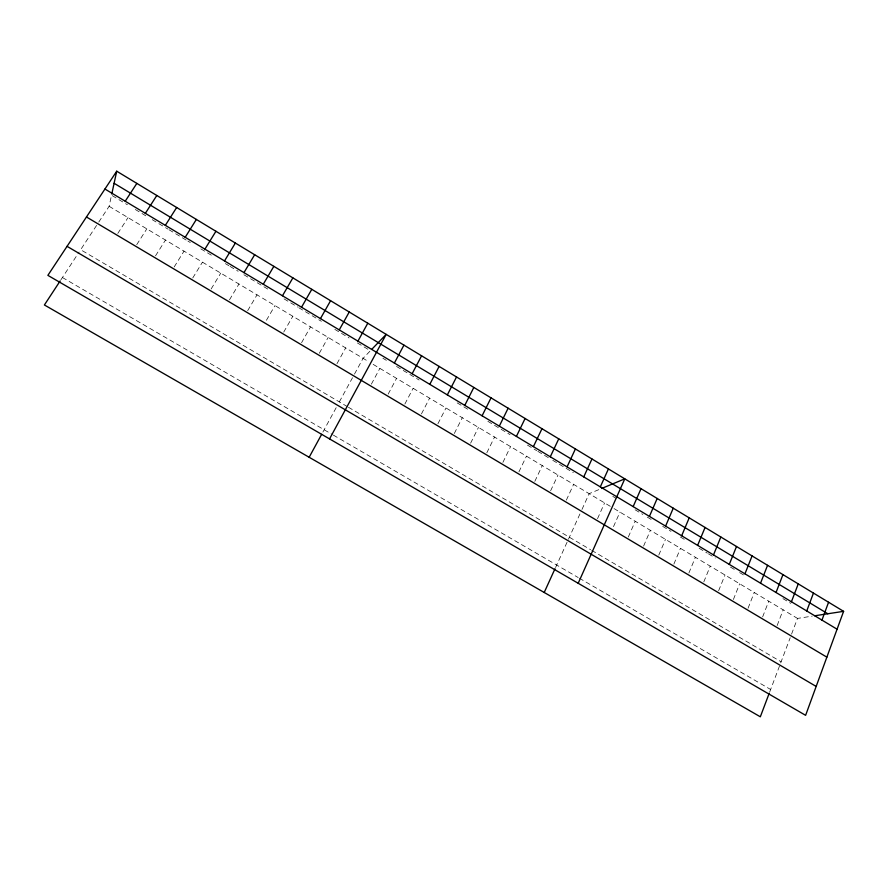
<?xml version="1.0" encoding="UTF-8"?>
<svg xmlns="http://www.w3.org/2000/svg" width="888" height="888" viewBox="0 0 888 888"><rect width="100%" height="100%" fill="white"/><g stroke="black" fill="none" stroke-linecap="round" stroke-linejoin="round"><path stroke-width="0.67" stroke-dasharray="4.44 3.33" d="M98.768 222.078L109.124 206.294L111.522 195.205L127.406 204.751M769.707 691.963L790.209 637.717M791.563 634.121L797.502 618.414L812.154 616.161M777.144 625.54L783.161 609.823M762.637 616.905L768.742 601.187M748.051 608.236L754.245 592.507M733.388 599.511L739.66 583.782M718.636 590.731L724.997 575.002M703.796 581.906L710.245 566.167M688.877 573.026L695.404 557.287M673.87 564.102L680.486 548.351M658.774 555.122L665.489 539.371M643.6 546.087L650.393 530.336M628.327 537.007L635.22 521.256M613.508 526.651L619.946 512.11M597.524 518.681L604.595 502.919M555.566 567.521L580.341 513.053M581.984 509.435L589.155 493.673L600.455 488.966M566.355 500.133L573.615 484.371M550.627 490.786L557.986 475.013M534.82 481.374L542.268 465.612M518.903 471.905L526.462 456.143M502.908 462.393L510.556 446.62M486.813 452.813L494.561 437.04M470.618 443.179L478.466 427.406M454.323 433.488L462.282 417.715M437.928 423.743L445.987 407.969M421.445 413.93L429.603 398.157M404.861 404.062L413.12 388.289M388.167 394.128L396.548 378.366M371.373 384.149L379.864 368.376M322.899 432.045L336.186 407.681M339.327 401.898L352.514 377.711M354.49 374.092L363.081 358.33L370.396 350.738M336.974 363.68L345.676 347.918M319.303 353.269L328.171 337.429M301.565 342.724L310.545 326.884M283.716 332.101L292.818 316.272M266.411 320.291L274.969 305.583M247.674 310.667L257.021 294.838M229.481 299.844L238.939 284.016M211.166 288.944L220.757 273.127M192.74 277.977L202.453 262.171M174.192 266.944L184.027 251.138M155.522 255.844L165.479 240.038M136.73 244.666L146.82 228.86M117.815 233.411L128.027 217.616M60.917 279.787L79.132 252.026M96.592 225.408L80.642 249.717L347.308 406.593M62.415 277.511L332.212 434.454M333.366 435.12L578.199 577.544M579.331 578.199L770.64 689.488M348.44 407.259L590.631 549.739M591.741 550.394L781.107 661.793M109.124 206.294L368.675 361.682M373.149 364.358L612.864 507.869M614.041 508.58L797.502 618.414M135.32 209.501L147.719 216.95M152.214 219.658L167.899 229.071M169.02 229.748L186.746 240.404M187.923 241.103L190.276 242.524M200.843 248.873L212.543 255.899M225.374 263.614L228.849 265.701M230.014 266.4L238.128 271.273M243.923 274.747L268.054 289.255M284.049 298.868L297.691 307.059M298.823 307.736L321.378 321.29M334.843 329.381L349.106 337.951M357.398 342.935L369.219 350.039M382.928 358.275L386.347 360.328M396.548 366.455L419.114 380.009M457.187 402.886L467.843 409.29M487.867 421.323L510.056 434.654M527.45 445.11L536.696 450.66M537.851 451.348L550.482 458.941M552.78 460.328L573.304 472.66M612.798 496.381L616.161 498.401M635.098 509.779L642.856 514.441M647.285 517.105L652.036 519.957M662.714 526.373L670.973 531.335M680.397 537.007L685.092 539.826M699.134 548.262L707.292 553.157M708.458 553.857L715.417 558.041M730.447 567.077L735.053 569.841M739.66 572.605L744.244 575.369M782.95 598.623L790.831 603.352"/><path stroke-width="1.33" d="M111.777 194.028L116.717 171.206L843.6 611.344L805.616 715.328L47.874 275.358L116.717 171.206M821.955 620.113L828.571 602.253M806.737 610.966L813.452 593.095M769.241 693.195L760.328 716.794L44.4 304.973L60.173 280.93M791.43 601.764L798.245 583.893M776.034 592.507L782.95 574.625M760.539 583.183L767.565 565.312M744.954 573.815L752.081 555.932M729.281 564.391L736.507 546.497M713.497 554.911L720.834 537.007M697.624 545.365L705.072 527.461M681.662 535.764L689.21 517.859M665.589 526.107L673.248 508.202M649.428 516.383L657.187 498.479M633.155 506.604L641.036 488.689M578.199 583.283L624.786 478.854L601.653 488.467M600.321 486.857L608.424 468.942M544.211 592.485L555 568.764M583.749 476.9L591.963 458.985M567.077 466.866L575.402 448.951M550.294 456.776L558.741 438.861M533.399 446.631L541.98 428.704M516.405 436.408L525.097 418.492M499.311 426.129L508.125 408.214M482.095 415.784L491.031 397.857M464.779 405.372L473.837 387.446M447.341 394.883L456.532 376.967M429.803 384.338L439.116 366.422M412.143 373.726L421.589 355.811M394.372 363.037L403.94 345.132M329.548 438.916L386.191 334.376L371.95 349.128M309.157 457.265L321.656 434.332M357.931 341.136L367.776 323.232M339.26 329.903L349.239 311.999M320.457 318.603L330.58 300.699M301.531 307.226L311.788 289.333M282.473 295.76L292.874 277.877M263.281 284.227L273.837 266.345M243.967 272.616L254.667 254.734M224.52 260.917L235.364 243.046M204.928 249.139L215.928 231.28M185.204 237.285L196.359 219.436M165.346 225.352L176.657 207.503M145.355 213.331L156.81 195.482M125.219 201.221L136.841 183.394M814.74 615.773L843.6 611.344M67.055 246.331L816.172 686.435M86.458 216.983L826.861 657.153M104.939 189.033L837.073 629.204M114.108 183.283L827.816 613.763"/></g></svg>
